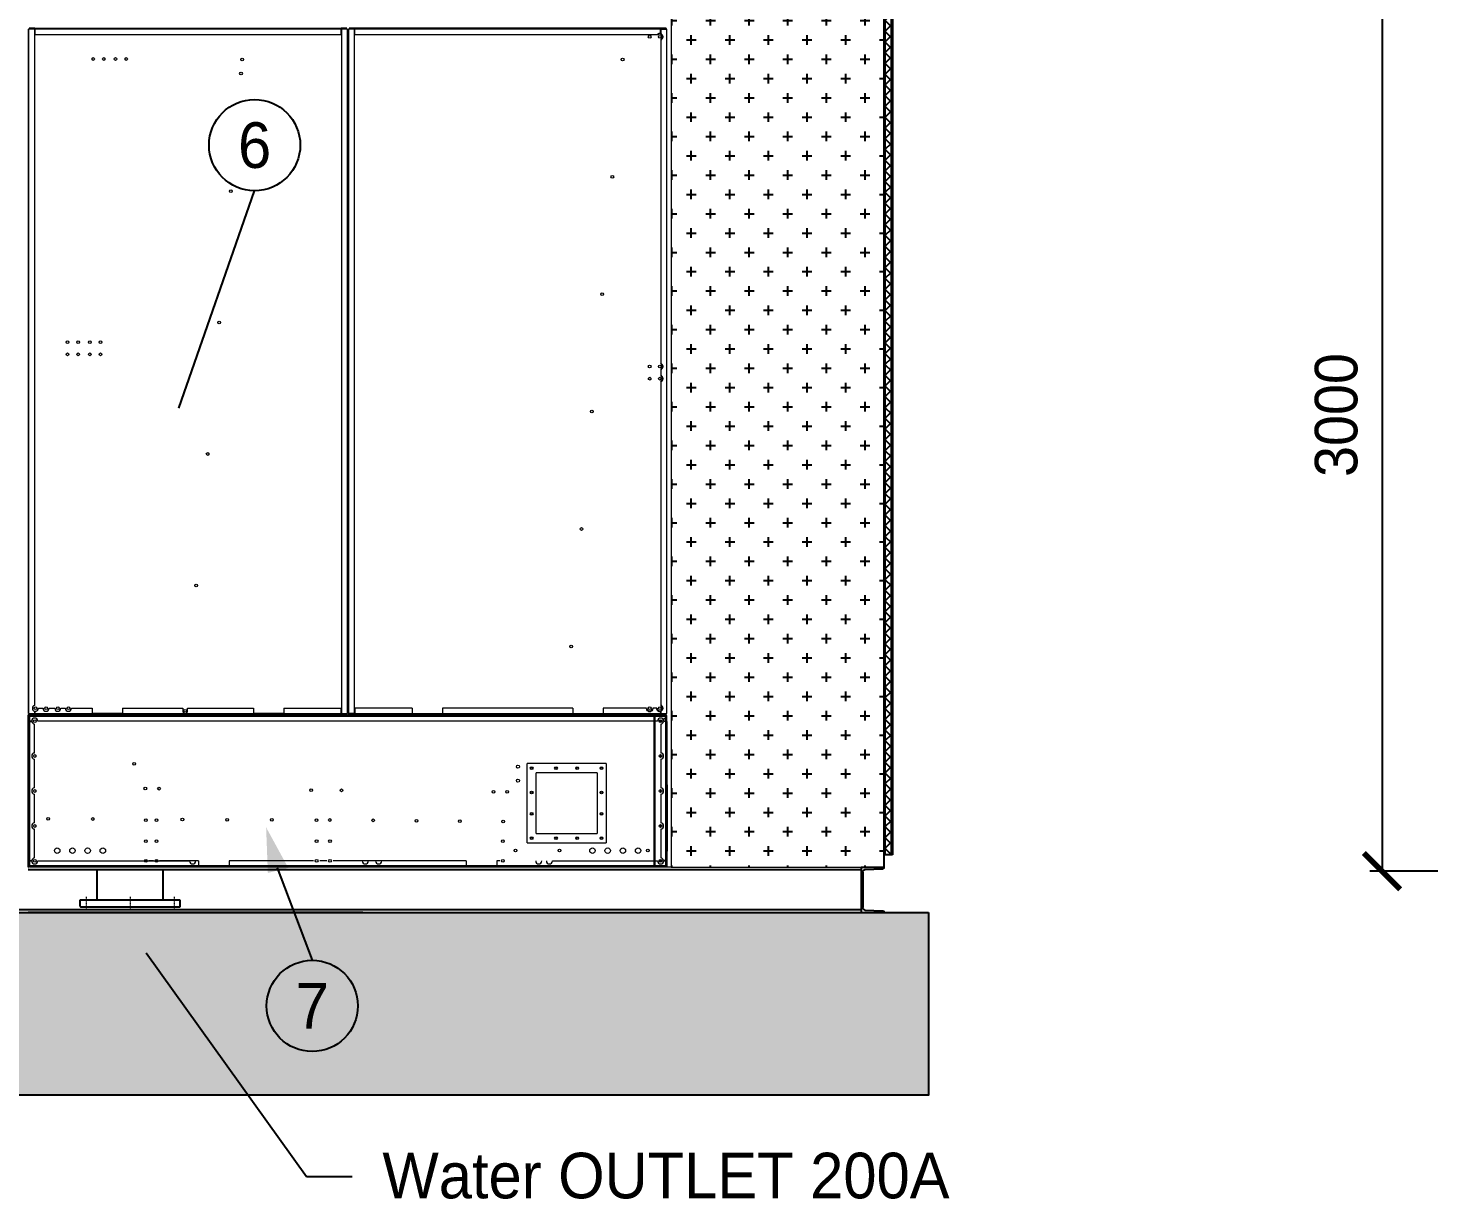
# Model space of a CAD drawing. Header units: millimetres. Extents: x 2773 to 32180, y 2797 to 23592.
# Drawn here: x 16472 to 21079, y 8445 to 12295 of the extents above; entities that cross this region are included whole.
import ezdxf
from ezdxf import colors
from ezdxf.entities.mleader import LeaderData, LeaderLine
from ezdxf.enums import TextEntityAlignment as Align
from ezdxf.math import Vec2, Vec3

# ---------------------------------------------------------------- set-up
doc = ezdxf.new("R2010")
doc.units = ezdxf.units.MM
doc.linetypes.add('DGN Style 4', pattern=[4.8, 2.4, -1.2, 0, -1.2])
doc.layers.add('L(c)', color=1, linetype='DGN Style 4', lineweight=5)
for name, color, linetype in [('SSL', 7, 'Continuous'), ('냉각탑_dim', 1, 'Continuous'), ('냉각탑_text', 3, 'Continuous'), ('냉각탑_찬넬방진', 1, 'Continuous')]:
    doc.layers.add(name, color=color, linetype=linetype)
doc.styles.add('HY울릉도L', font='')
doc.styles.get("Standard").update_dxf_attribs({"font": 'arial.ttf'})
doc.styles.add('돋움', font='Dotum.ttf')
doc.styles.get('HY울릉도L').set_extended_font_data('HY울릉도L')
doc.dimstyles.new('성지DIM', dxfattribs={"dimtxt": 3.5, "dimasz": 3, "dimexe": 1, "dimexo": 2.5, "dimgap": 2, "dimtad": 1, "dimdec": 0, "dimzin": 3, "dimdsep": 46, "dimtxsty": 'HY울릉도L', "dimblk": 'ARCHTICK', "dimcen": -2, "dimclrd": 256, "dimclre": 256, "dimclrt": 7, "dimadec": 0, "dimazin": 0, "dimtfac": 1, "dimtdec": 0, "dimtofl": 0, "dimtmove": 0, "dimatfit": 3, "dimfxl": 1, "dimtolj": 1, "dimtzin": 0, "dimlwe": -1, "dimarcsym": 0})

# ---------------------------------------------------------------- blocks, each defined once
blk = doc.blocks.new('_ArchTick')
at = {"color": 0, "linetype": 'ByBlock', "const_width": 0.15}
blk.add_lwpolyline([(-0.5, -0.5), (0.5, 0.5)], dxfattribs=at)
blk = doc.blocks.new('*D654')
at = {"layer": 'Defpoints', "color": 0, "transparency": 16777216}
for p in [(21671.6, 12522.9), (20924.1, 9522.9), (21671.6, 9522.9)]:
    blk.add_point(p, dxfattribs=at)
at = {"layer": '냉각탑_dim', "transparency": 16777216}
for p, q in [((21571.6, 12522.9), (20884.1, 12522.9)), ((21571.6, 9522.9), (20884.1, 9522.9))]:
    blk.add_line(p, q, dxfattribs=at)
at = {"layer": '냉각탑_dim', "lineweight": -2, "transparency": 16777216}
blk.add_line((20924.1, 12522.9), (20924.1, 9522.9), dxfattribs=at)
at = {"layer": '냉각탑_dim', "lineweight": -2, "transparency": 16777216, "xscale": 120, "yscale": 120, "zscale": 120}
for p, rotation in [((20924.1, 12522.9), 90), ((20924.1, 9522.9), 270)]:
    blk.add_blockref('_ArchTick', p, dxfattribs=dict(at, rotation=rotation))
at = {"layer": '냉각탑_dim', "color": 7, "transparency": 16777216, "insert": (20774.1, 11022.9), "char_height": 140, "attachment_point": 5, "rotation": 90, "style": 'HY울릉도L'}
blk.add_mtext('\\A1;3000', dxfattribs=at)
blk = doc.blocks.new('A$C3ed718e9')
for p, q in [((0, 150), (0, 148.4)), ((0, 150), (0, 148.4)), ((75, 150), (0, 150)), ((62.7, 141.4), (3.7, 144.4)), ((75, 150), (75, 0)), ((70, 133.4), (70, 16.6)), ((0, 1.6), (0, 0.3)), ((0, 0), (0, 1.6)), ((62.7, 8.6), (3.7, 5.6)), ((75, 0), (0, 0)), ((75, 0), (0, 0))]:
    blk.add_line(p, q)
for centre, radius, start, end in [((4, 148.4), 4, 180, 265), ((62, 133.4), 8, 0, 85), ((4, 1.6), 4, 95, 180), ((62, 16.6), 8, 275, 0)]:
    blk.add_arc(centre, radius, start, end)
blk = doc.blocks.new('*U62')
for p, q in [((-11, 165), (-11, -165)), ((9, 165), (-11, 165)), ((11, -163), (11, 163)), ((-11, -165), (9, -165))]:
    blk.add_line(p, q)
for centre, start, end in [((9, 163), 0, 90), ((9, -163), 270, 0)]:
    blk.add_arc(centre, 2, start, end)
blk = doc.blocks.new('A$C9ace8947')
at = {"layer": 'L(c)'}
for p, q in [((0, 310), (42, 310)), ((0, 165), (42, 165)), ((0, 20), (42, 20))]:
    blk.add_line(p, q, dxfattribs=at)
blk.add_blockref('*U62', (21, 165))
blk = doc.blocks.new('13')
at = {"layer": 'SSL'}
for p, q in [((1001214, 352092.9), (1001114, 352092.9)), ((1001214, 351874.9), (1001114, 351874.9))]:
    blk.add_line(p, q, dxfattribs=at)
blk.add_blockref('A$C9ace8947', (1001204, 351818.9), dxfattribs=at)
blk = doc.blocks.new('1')
h = blk.add_hatch()
h.set_pattern_fill('CROSS', color=5, scale=10)
h.set_pattern_definition([(0, (-664623.226, 23432.26), (63.5, 63.5), [31.75, -95.25]), (90, (-664607.35, 23416.383), (-63.5, 63.5), [31.75, -95.25])])
h.paths.add_polyline_path([(19286.5, 12494.5), (18588.1, 12494.5), (18588.1, 9536.5), (19286.5, 9536.5)])
at = {"ltscale": 500}
h = blk.add_hatch(dxfattribs=at)
h.set_pattern_fill('ANSI37', color=251, scale=200)
h.set_pattern_definition([(45, (-12087.64, -3571.89), (-17.67767, 17.67767), []), (135, (-12087.64, -3571.89), (-17.67767, -17.67767), [])])
h.paths.add_polyline_path([(19311.5, 11872), (19311.5, 12493.8), (19289.7, 12493.8), (19289.7, 9576.5), (19311.5, 9576.5), (19311.5, 9001)])
at = {"lineweight": 5}
for p, q in [((18586.5, 12536.5), (18586.5, 9536.5)), ((18586.5, 9536.5), (19286.5, 9536.5)), ((16471.9, 9386.5), (19211.5, 9386.5))]:
    blk.add_line(p, q, dxfattribs=at)
for p in [(19286.5, 12536.5), (19286.5, 12496.1)]:
    blk.add_line(p, (19286.5, 9536.5))
at = {"color": 251, "ltscale": 500}
for p, q in [((19286.5, 12533.5), (19286.5, 9536.5)), ((19289.7, 12533.5), (19289.7, 9576.5)), ((19311.5, 9576.5), (19311.5, 12472)), ((19314.7, 12472), (19314.7, 9576.5)), ((19314.7, 9576.5), (19286.5, 9576.5))]:
    blk.add_line(p, q, dxfattribs=at)
at = {"color": 7, "lineweight": 15}
for p, q in [((16472.9, 10041.6), (16472.9, 12291.4)), ((16476, 12291.4), (16472.9, 12291.4)), ((16472.9, 12271), (16474.5, 12271)), ((16472.9, 12262), (16474.5, 12262)), ((16474.5, 10041.6), (16474.5, 12291.4)), ((16494.5, 12294.5), (16476, 12294.5)), ((16476, 12294.5), (16476, 12292.9)), ((16476, 12292.9), (16494.5, 12292.9)), ((16476, 12291.4), (16476, 12292.9)), ((16492.9, 12291.4), (16476, 12291.4)), ((16492.9, 12291.4), (16492.9, 10067.8)), ((16493.4, 12294.5), (16493.4, 12292.9)), ((16494.5, 12291.4), (16494.5, 12294.5)), ((16494.5, 12294.5), (17501.3, 12294.5)), ((16494.5, 12292.9), (17501.3, 12292.9)), ((16494.5, 12291.4), (16494.5, 12274.5)), ((16494.5, 12274.5), (17501.3, 12274.5)), ((16502.4, 12294.5), (16502.4, 12292.9)), ((16693.4, 12294.5), (16693.4, 12292.9)), ((16702.4, 12294.5), (16702.4, 12292.9)), ((16893.4, 12294.5), (16893.4, 12292.9)), ((16902.4, 12294.5), (16902.4, 12292.9)), ((17093.4, 12294.5), (17093.4, 12292.9)), ((17102.4, 12294.5), (17102.4, 12292.9)), ((17293.4, 12294.5), (17293.4, 12292.9)), ((17302.4, 12294.5), (17302.4, 12292.9)), ((17493.4, 12294.5), (17493.4, 12292.9)), ((17501.3, 12291.4), (17501.3, 12294.5)), ((17519.8, 12294.5), (17501.3, 12294.5)), ((17501.3, 12292.9), (17519.8, 12292.9)), ((17501.3, 12274.5), (17501.3, 12291.4)), ((17502.4, 12294.5), (17502.4, 12292.9)), ((17519.8, 12291.4), (17502.9, 12291.4)), ((17502.9, 12291.4), (17502.9, 10041.6)), ((17519.8, 12292.9), (17519.8, 12294.5)), ((17519.8, 12291.4), (17519.8, 12292.9)), ((17519.8, 12291.4), (17522.9, 12291.4)), ((17521.3, 12291.4), (17521.3, 10041.6)), ((17522.9, 12269.5), (17521.3, 12269.5)), ((17522.9, 12263.5), (17521.3, 12263.5)), ((17522.9, 12291.4), (17522.9, 10041.6)), ((17524.9, 12291.4), (17524.9, 10041.6)), ((17524.9, 12291.4), (17528, 12291.4)), ((17524.9, 12271), (17526.5, 12271)), ((17524.9, 12262), (17526.5, 12262)), ((17526.5, 10041.6), (17526.5, 12291.4)), ((17528, 12294.5), (17528, 12292.9)), ((17546.5, 12294.5), (17528, 12294.5)), ((17528, 12291.4), (17528, 12292.9)), ((17528, 12292.9), (17546.5, 12292.9)), ((17544.9, 12291.4), (17528, 12291.4)), ((17544.4, 12294.5), (17544.4, 12292.9)), ((17544.9, 10041.6), (17544.9, 12291.4)), ((18551.3, 12294.5), (17546.5, 12294.5)), ((17546.5, 12294.5), (17546.5, 12291.4)), ((17546.5, 12292.9), (18551.3, 12292.9)), ((17546.5, 12274.5), (17546.5, 12291.4)), ((17546.5, 12274.5), (18543.1, 12274.5)), ((17553.4, 12294.5), (17553.4, 12292.9)), ((17744.4, 12294.5), (17744.4, 12292.9)), ((17753.4, 12294.5), (17753.4, 12292.9)), ((17944.4, 12294.5), (17944.4, 12292.9)), ((17953.4, 12294.5), (17953.4, 12292.9)), ((18144.4, 12294.5), (18144.4, 12292.9)), ((18153.4, 12294.5), (18153.4, 12292.9)), ((18344.4, 12294.5), (18344.4, 12292.9)), ((18353.4, 12294.5), (18353.4, 12292.9)), ((18544.4, 12294.5), (18544.4, 12292.9)), ((18569.8, 12294.5), (18551.3, 12294.5)), ((18551.3, 12294.5), (18551.3, 12291.4)), ((18551.3, 12292.9), (18569.8, 12292.9)), ((18551.3, 12276.2), (18551.3, 12291.4)), ((18552.9, 12291.4), (18569.8, 12291.4)), ((18552.9, 12291.4), (18552.9, 12275.7)), ((18552.9, 12257.2), (18552.9, 11191.7)), ((18553.4, 12294.5), (18553.4, 12292.9)), ((18569.8, 12292.9), (18569.8, 12294.5)), ((18569.8, 12291.4), (18569.8, 12292.9)), ((18572.9, 12291.4), (18569.8, 12291.4)), ((18571.3, 12291.4), (18571.3, 10041.6)), ((18571.3, 12271), (18572.9, 12271)), ((18571.3, 12262), (18572.9, 12262)), ((18572.9, 10041.6), (18572.9, 12291.4)), ((16472.9, 12051), (16474.5, 12051)), ((16472.9, 12042), (16474.5, 12042)), ((17522.9, 12049.5), (17521.3, 12049.5)), ((17522.9, 12043.5), (17521.3, 12043.5)), ((17524.9, 12051), (17526.5, 12051)), ((17524.9, 12042), (17526.5, 12042)), ((18571.3, 12051), (18572.9, 12051)), ((18571.3, 12042), (18572.9, 12042)), ((16472.9, 11831), (16474.5, 11831)), ((16472.9, 11822), (16474.5, 11822)), ((17522.9, 11829.5), (17521.3, 11829.5)), ((17522.9, 11823.5), (17521.3, 11823.5)), ((17524.9, 11831), (17526.5, 11831)), ((17524.9, 11822), (17526.5, 11822)), ((18571.3, 11831), (18572.9, 11831)), ((18571.3, 11822), (18572.9, 11822)), ((16472.9, 11611), (16474.5, 11611)), ((17522.9, 11609.5), (17521.3, 11609.5)), ((17524.9, 11611), (17526.5, 11611)), ((18571.3, 11611), (18572.9, 11611)), ((16472.9, 11602), (16474.5, 11602)), ((17522.9, 11603.5), (17521.3, 11603.5)), ((17524.9, 11602), (17526.5, 11602)), ((18571.3, 11602), (18572.9, 11602)), ((16472.9, 11391), (16474.5, 11391)), ((16472.9, 11382), (16474.5, 11382)), ((17522.9, 11389.5), (17521.3, 11389.5)), ((17522.9, 11383.5), (17521.3, 11383.5)), ((17524.9, 11391), (17526.5, 11391)), ((17524.9, 11382), (17526.5, 11382)), ((18571.3, 11391), (18572.9, 11391)), ((18571.3, 11382), (18572.9, 11382)), ((16472.9, 11171), (16474.5, 11171)), ((16472.9, 11162), (16474.5, 11162)), ((17522.9, 11169.5), (17521.3, 11169.5)), ((17522.9, 11163.5), (17521.3, 11163.5)), ((17524.9, 11171), (17526.5, 11171)), ((17524.9, 11162), (17526.5, 11162)), ((18552.9, 11173.2), (18552.9, 11151.7)), ((18571.3, 11171), (18572.9, 11171)), ((18571.3, 11162), (18572.9, 11162)), ((18552.9, 11133.2), (18552.9, 10067.7)), ((16472.9, 10951), (16474.5, 10951)), ((16472.9, 10942), (16474.5, 10942)), ((17522.9, 10949.5), (17521.3, 10949.5)), ((17522.9, 10943.5), (17521.3, 10943.5)), ((17524.9, 10951), (17526.5, 10951)), ((17524.9, 10942), (17526.5, 10942)), ((18571.3, 10951), (18572.9, 10951)), ((18571.3, 10942), (18572.9, 10942)), ((16472.9, 10731), (16474.5, 10731)), ((16472.9, 10722), (16474.5, 10722)), ((17522.9, 10729.5), (17521.3, 10729.5)), ((17522.9, 10723.5), (17521.3, 10723.5)), ((17524.9, 10731), (17526.5, 10731)), ((17524.9, 10722), (17526.5, 10722)), ((18571.3, 10731), (18572.9, 10731)), ((18571.3, 10722), (18572.9, 10722)), ((16472.9, 10511), (16474.5, 10511)), ((17522.9, 10509.5), (17521.3, 10509.5)), ((17522.9, 10503.5), (17521.3, 10503.5)), ((17524.9, 10511), (17526.5, 10511)), ((18571.3, 10511), (18572.9, 10511)), ((16472.9, 10502), (16474.5, 10502)), ((17524.9, 10502), (17526.5, 10502)), ((18571.3, 10502), (18572.9, 10502)), ((16472.9, 10291), (16474.5, 10291)), ((16472.9, 10282), (16474.5, 10282)), ((17522.9, 10289.5), (17521.3, 10289.5)), ((17522.9, 10283.5), (17521.3, 10283.5)), ((17524.9, 10291), (17526.5, 10291)), ((17524.9, 10282), (17526.5, 10282)), ((18571.3, 10291), (18572.9, 10291)), ((18571.3, 10282), (18572.9, 10282)), ((16472.9, 10071), (16474.5, 10071)), ((16472.9, 10062), (16474.5, 10062)), ((16492.9, 10049.1), (16492.9, 10041.6)), ((16494.5, 10048.6), (16494.5, 10041.6)), ((16506.4, 10058.5), (16521.4, 10058.5)), ((16541.4, 10058.5), (16559.8, 10058.5)), ((16579.8, 10058.5), (16594.8, 10058.5)), ((16614.8, 10058.5), (16682.9, 10058.5)), ((16682.9, 10058.5), (16682.9, 10041.6)), ((16782.9, 10058.5), (16782.9, 10041.6)), ((16782.9, 10058.5), (16980.8, 10058.5)), ((16980.8, 10058.5), (16980.8, 10049.8)), ((16996.8, 10049.8), (16996.8, 10058.5)), ((16996.8, 10058.5), (17212.9, 10058.5)), ((17212.9, 10058.5), (17212.9, 10041.6)), ((17312.9, 10058.5), (17312.9, 10041.6)), ((17312.9, 10058.5), (17501.3, 10058.5)), ((17501.3, 10041.6), (17501.3, 10058.5)), ((17522.9, 10069.5), (17521.3, 10069.5)), ((17522.9, 10063.5), (17521.3, 10063.5)), ((17524.9, 10071), (17526.5, 10071)), ((17524.9, 10062), (17526.5, 10062)), ((17734.9, 10058.5), (17546.5, 10058.5)), ((17546.5, 10058.5), (17546.5, 10041.6)), ((17734.9, 10058.5), (17734.9, 10041.6)), ((17834.9, 10058.5), (17834.9, 10041.6)), ((18262.9, 10058.5), (17834.9, 10058.5)), ((18262.9, 10058.5), (18262.9, 10041.6)), ((18362.9, 10058.5), (18362.9, 10041.6)), ((18505.9, 10058.5), (18362.9, 10058.5)), ((18539.1, 10058.5), (18525.9, 10058.5)), ((18551.3, 10048.7), (18551.3, 10041.6)), ((18552.9, 10049.2), (18552.9, 10041.6)), ((18571.3, 10071), (18572.9, 10071)), ((18571.3, 10062), (18572.9, 10062)), ((16476, 10041.6), (16472.9, 10041.6)), ((16476, 10041.6), (16492.9, 10041.6)), ((16476, 10041.6), (16476, 10040.1)), ((16476, 10040.1), (16476, 10038.5)), ((16494.5, 10040.1), (16476, 10040.1)), ((16476, 10038.5), (16494.5, 10038.5)), ((16493.4, 10040.1), (16493.4, 10038.5)), ((16494.5, 10041.6), (16494.5, 10038.5)), ((17501.3, 10040.1), (16494.5, 10040.1)), ((17501.3, 10038.5), (16494.5, 10038.5)), ((16502.4, 10040.1), (16502.4, 10038.5)), ((16782.9, 10041.6), (16682.9, 10041.6)), ((16693.4, 10040.1), (16693.4, 10038.5)), ((16702.4, 10040.1), (16702.4, 10038.5)), ((16893.4, 10040.1), (16893.4, 10038.5)), ((16902.4, 10040.1), (16902.4, 10038.5)), ((17093.4, 10040.1), (17093.4, 10038.5)), ((17102.4, 10040.1), (17102.4, 10038.5)), ((17312.9, 10041.6), (17212.9, 10041.6)), ((17293.4, 10040.1), (17293.4, 10038.5)), ((17302.4, 10040.1), (17302.4, 10038.5)), ((17493.4, 10040.1), (17493.4, 10038.5)), ((17501.3, 10041.6), (17501.3, 10038.5)), ((17519.8, 10040.1), (17501.3, 10040.1)), ((17501.3, 10038.5), (17519.8, 10038.5)), ((17502.4, 10040.1), (17502.4, 10038.5)), ((17502.9, 10041.6), (17519.8, 10041.6)), ((17519.8, 10041.6), (17519.8, 10040.1)), ((17519.8, 10041.6), (17522.9, 10041.6)), ((17519.8, 10038.5), (17519.8, 10040.1)), ((17524.9, 10041.6), (17528, 10041.6)), ((17544.9, 10041.6), (17528, 10041.6)), ((17528, 10041.6), (17528, 10040.1)), ((17528, 10040.1), (17528, 10038.5)), ((17546.5, 10040.1), (17528, 10040.1)), ((17528, 10038.5), (17546.5, 10038.5)), ((17544.4, 10040.1), (17544.4, 10038.5)), ((17546.5, 10038.5), (17546.5, 10041.6)), ((18551.3, 10040.1), (17546.5, 10040.1)), ((17546.5, 10038.5), (18551.3, 10038.5)), ((17553.4, 10040.1), (17553.4, 10038.5)), ((17734.9, 10041.6), (17834.9, 10041.6)), ((17744.4, 10040.1), (17744.4, 10038.5)), ((17753.4, 10040.1), (17753.4, 10038.5)), ((17944.4, 10040.1), (17944.4, 10038.5)), ((17953.4, 10040.1), (17953.4, 10038.5)), ((18144.4, 10040.1), (18144.4, 10038.5)), ((18153.4, 10040.1), (18153.4, 10038.5)), ((18262.9, 10041.6), (18362.9, 10041.6)), ((18344.4, 10040.1), (18344.4, 10038.5)), ((18353.4, 10040.1), (18353.4, 10038.5)), ((18530.9, 10033), (18532.9, 10033)), ((18534.4, 10033), (18530.9, 10033)), ((18530.9, 9536.5), (18530.9, 10033)), ((18532.9, 10033), (18534.4, 10033)), ((18532.9, 10033), (18532.9, 9536.5)), ((18569.4, 10036.5), (18534.4, 10036.5)), ((18569.4, 10034.5), (18534.4, 10034.5)), ((18569.4, 10033), (18534.4, 10033)), ((18534.4, 10033), (18569.4, 10033)), ((18544.4, 10040.1), (18544.4, 10038.5)), ((18551.3, 10038.5), (18551.3, 10041.6)), ((18569.8, 10040.1), (18551.3, 10040.1)), ((18551.3, 10038.5), (18569.8, 10038.5)), ((18552.9, 10041.6), (18569.8, 10041.6)), ((18553.4, 10040.1), (18553.4, 10038.5)), ((18569.4, 10033), (18569.4, 10014.5)), ((18569.4, 10033), (18569.4, 10014.5)), ((18569.4, 10014.5), (18572.9, 10014.5)), ((18569.4, 10014.5), (18570.9, 10014.5)), ((18572.9, 10041.6), (18569.8, 10041.6)), ((18569.8, 10041.6), (18569.8, 10040.1)), ((18569.8, 10038.5), (18569.8, 10040.1)), ((18570.9, 10016.5), (18570.9, 10033)), ((18572.9, 10026.5), (18570.9, 10026.5)), ((18572.9, 10026.5), (18570.9, 10026.5)), ((18572.9, 10026.5), (18570.9, 10026.5)), ((18572.9, 10026.5), (18570.9, 10026.5)), ((18572.9, 10026.5), (18570.9, 10026.5)), ((18572.9, 10026.5), (18570.9, 10026.5)), ((18572.9, 10026.5), (18570.9, 10026.5)), ((18572.9, 10026.5), (18570.9, 10026.5)), ((18572.9, 10026.5), (18570.9, 10026.5)), ((18572.9, 10020.5), (18570.9, 10020.5)), ((18572.9, 10020.5), (18570.9, 10020.5)), ((18572.9, 10020.5), (18570.9, 10020.5)), ((18572.9, 10020.5), (18570.9, 10020.5)), ((18572.9, 10020.5), (18570.9, 10020.5)), ((18572.9, 10020.5), (18570.9, 10020.5)), ((18572.9, 10020.5), (18570.9, 10020.5)), ((18572.9, 10020.5), (18570.9, 10020.5)), ((18572.9, 10020.5), (18570.9, 10020.5)), ((18570.9, 10016.5), (18572.9, 10016.5)), ((18570.9, 10014.5), (18572.9, 10014.5)), ((18570.9, 10014.5), (18570.9, 9705.5)), ((18570.9, 10014.5), (18570.9, 9558.5)), ((18572.9, 10016.5), (18572.9, 10033)), ((18572.9, 9705.5), (18572.9, 10014.5)), ((18572.9, 10014.5), (18572.9, 9558.5)), ((18372.9, 9876.5), (18112.9, 9876.5)), ((18112.9, 9616.5), (18112.9, 9876.5)), ((18372.9, 9876.5), (18372.9, 9616.5)), ((18532.9, 9700), (18530.9, 9700)), ((18532.9, 9700), (18530.9, 9700)), ((18532.9, 9700), (18530.9, 9700)), ((18532.9, 9700), (18530.9, 9700)), ((18532.9, 9700), (18530.9, 9700)), ((18532.9, 9700), (18530.9, 9700)), ((18532.9, 9700), (18530.9, 9700)), ((18532.9, 9700), (18530.9, 9700)), ((18532.9, 9700), (18530.9, 9700)), ((18532.9, 9700), (18530.9, 9700)), ((18532.9, 9700), (18530.9, 9700)), ((18532.9, 9700), (18530.9, 9700)), ((18532.9, 9700), (18530.9, 9700)), ((18532.9, 9700), (18530.9, 9700)), ((18532.9, 9700), (18530.9, 9700)), ((18532.9, 9700), (18530.9, 9700)), ((18532.9, 9700), (18530.9, 9700)), ((18532.9, 9700), (18530.9, 9700)), ((18532.9, 9691), (18530.9, 9691)), ((18532.9, 9691), (18530.9, 9691)), ((18532.9, 9691), (18530.9, 9691)), ((18532.9, 9691), (18530.9, 9691)), ((18532.9, 9691), (18530.9, 9691)), ((18532.9, 9691), (18530.9, 9691)), ((18532.9, 9691), (18530.9, 9691)), ((18532.9, 9691), (18530.9, 9691)), ((18532.9, 9691), (18530.9, 9691)), ((18532.9, 9691), (18530.9, 9691)), ((18532.9, 9691), (18530.9, 9691)), ((18532.9, 9691), (18530.9, 9691)), ((18532.9, 9691), (18530.9, 9691)), ((18532.9, 9691), (18530.9, 9691)), ((18532.9, 9691), (18530.9, 9691)), ((18532.9, 9691), (18530.9, 9691)), ((18532.9, 9691), (18530.9, 9691)), ((18532.9, 9691), (18530.9, 9691)), ((18572.9, 9705.5), (18570.9, 9705.5)), ((18572.9, 9705.5), (18570.9, 9705.5)), ((18572.9, 9705.5), (18570.9, 9705.5)), ((18572.9, 9705.5), (18570.9, 9705.5)), ((18570.9, 9695.5), (18570.9, 9705.5)), ((18570.9, 9685.5), (18570.9, 9695.5)), ((18572.9, 9685.5), (18570.9, 9685.5)), ((18572.9, 9685.5), (18570.9, 9685.5)), ((18570.9, 9685.5), (18570.9, 9558.5)), ((18572.9, 9685.5), (18570.9, 9685.5)), ((18572.9, 9685.5), (18570.9, 9685.5)), ((18572.9, 9695.5), (18572.9, 9705.5)), ((18572.9, 9685.5), (18572.9, 9695.5)), ((18572.9, 9558.5), (18572.9, 9685.5)), ((18112.9, 9616.5), (18372.9, 9616.5)), ((18569.4, 9558.5), (18572.9, 9558.5)), ((18569.4, 9558.5), (18570.9, 9558.5)), ((18569.4, 9558.5), (18569.4, 9536.5)), ((18569.4, 9558.5), (18569.4, 9536.5)), ((18570.9, 9558.5), (18572.9, 9558.5)), ((18570.9, 9556.5), (18572.9, 9556.5)), ((18570.9, 9556.5), (18570.9, 9536.5)), ((18572.9, 9556.5), (18572.9, 9536.5))]:
    blk.add_line(p, q, dxfattribs=at)
at = {"color": 7}
for p, q in [((16471.9, 10036.5), (16472.9, 10036.5)), ((16472.9, 9536.5), (16472.9, 10036.5)), ((16472.9, 9636.5), (16472.9, 9730.9)), ((16471.9, 9536.5), (16472.9, 9536.5))]:
    blk.add_line(p, q, dxfattribs=at)
at = {"color": 7, "lineweight": 35}
blk.add_line((16472.9, 10036.5), (16472.9, 9536.5), dxfattribs=at)
blk.add_line((16472.9, 10036.5), (16472.9, 9536.5), dxfattribs=at)
blk.add_line((16472.9, 10036.5), (16472.9, 9536.5), dxfattribs=at)
blk.add_line((16472.9, 10036.5), (16472.9, 9536.5), dxfattribs=at)
at = {"color": 7, "lineweight": 13, "ltscale": 0.038542}
for p, q in [((16472.9, 10033), (16472.9, 10014.5)), ((16474.9, 10014.5), (16474.9, 10033)), ((18569.4, 10014.5), (18569.4, 10033)), ((18570.9, 10033), (18570.9, 10014.5)), ((18572.9, 10014.5), (18572.9, 10033)), ((16472.9, 9558.5), (16472.9, 9540)), ((16474.9, 9540), (16474.9, 9558.5)), ((18569.4, 9536.5), (18569.4, 9558.5)), ((18570.9, 9558.5), (18570.9, 9536.5)), ((18572.9, 9536.5), (18572.9, 9558.5))]:
    blk.add_line(p, q, dxfattribs=at)
at = {"color": 7, "lineweight": 13, "ltscale": 0.004167}
for p, q in [((16474.9, 10033), (16472.9, 10033)), ((16476.4, 10016.5), (16476.4, 10014.5)), ((18572.9, 10033), (18570.9, 10033)), ((16472.9, 9540), (16474.9, 9540)), ((16476.4, 9558.5), (16476.4, 9556.5))]:
    blk.add_line(p, q, dxfattribs=at)
at = {"color": 7, "lineweight": 13}
for p, q in [((16472.9, 10014.5), (16472.9, 9558.5)), ((16476.4, 10036.5), (18569.4, 10036.5)), ((16476.4, 10033), (18569.4, 10033)), ((16476.4, 10014.5), (16476.4, 9558.5)), ((18541.9, 10016.5), (16503.9, 10016.5)), ((18569.4, 9558.5), (18569.4, 10014.5)), ((18572.9, 9558.5), (18572.9, 10014.5)), ((17032.9, 9540), (16476.4, 9540)), ((18586.5, 9536.5), (16476.4, 9536.5)), ((16503.9, 9556.5), (17002.9, 9556.5)), ((17410.9, 9556.5), (17132.9, 9556.5)), ((17912.9, 9540), (17132.9, 9540)), ((17912.9, 9556.5), (17474.9, 9556.5)), ((18569.4, 9540), (18012.9, 9540)), ((18196.4, 9556.5), (18541.9, 9556.5))]:
    blk.add_line(p, q, dxfattribs=at)
at = {"color": 7, "lineweight": 13, "ltscale": 0.007292}
for p, q in [((16472.9, 10014.5), (16476.4, 10014.5)), ((16476.4, 10033), (16476.4, 10036.5)), ((18569.4, 10033), (18569.4, 10036.5)), ((18572.9, 10014.5), (18569.4, 10014.5)), ((16472.9, 9558.5), (16476.4, 9558.5)), ((16476.4, 9540), (16476.4, 9536.5)), ((18572.9, 9558.5), (18569.4, 9558.5))]:
    blk.add_line(p, q, dxfattribs=at)
at = {"color": 7, "lineweight": 13, "ltscale": 0.003125}
for p, q in [((16476.4, 10033), (16474.9, 10033)), ((18569.4, 10033), (18570.9, 10033)), ((16476.4, 9540), (16474.9, 9540))]:
    blk.add_line(p, q, dxfattribs=at)
at = {"color": 7, "lineweight": 13, "ltscale": 0.034375}
for p, q in [((16476.4, 10033), (16476.4, 10016.5)), ((18569.4, 10016.5), (18569.4, 10033)), ((16476.4, 9556.5), (16476.4, 9540)), ((17032.9, 9556.5), (17032.9, 9540)), ((17132.9, 9556.5), (17132.9, 9540)), ((17912.9, 9556.5), (17912.9, 9540)), ((18012.9, 9556.5), (18012.9, 9540)), ((18569.4, 9536.5), (18569.4, 9556.5))]:
    blk.add_line(p, q, dxfattribs=at)
at = {"color": 7, "lineweight": 13, "ltscale": 0.015625}
for p, q in [((16483.9, 10016.5), (16476.4, 10016.5)), ((18569.4, 10016.5), (18561.9, 10016.5)), ((16476.4, 9556.5), (16483.9, 9556.5)), ((18561.9, 9556.5), (18569.4, 9556.5))]:
    blk.add_line(p, q, dxfattribs=at)
at = {"color": 7, "lineweight": 13, "ltscale": 0.016046}
for p, q in [((16476.4, 10014.5), (16484.1, 10014.5)), ((18569.4, 10014.5), (18561.7, 10014.5)), ((16476.4, 9558.5), (16484.1, 9558.5)), ((18569.4, 9558.5), (18561.7, 9558.5))]:
    blk.add_line(p, q, dxfattribs=at)
at = {"color": 7, "lineweight": 13, "ltscale": 0.198126}
for p, q in [((16492.9, 9911.4), (16492.9, 10006.5)), ((18552.9, 10006.5), (18552.9, 9911.4)), ((16492.9, 9796.4), (16492.9, 9891.5)), ((18552.9, 9891.5), (18552.9, 9796.4)), ((16492.9, 9681.4), (16492.9, 9776.5)), ((18552.9, 9776.5), (18552.9, 9681.4)), ((16492.9, 9566.4), (16492.9, 9661.5)), ((18552.9, 9661.5), (18552.9, 9566.4))]:
    blk.add_line(p, q, dxfattribs=at)
at = {"color": 7, "lineweight": 13, "ltscale": 0.13159}
blk.add_line((18501, 10038.5), (18564.1, 10038.5), dxfattribs=at)
at = {"color": 6}
blk.add_line((18572.9, 10023.5), (18562.7, 10023.5), dxfattribs=at)
at = {"color": 7, "lineweight": 13, "ltscale": 0.416667}
for p, q in [((18142.9, 9646.5), (18142.9, 9846.5)), ((18342.9, 9846.5), (18142.9, 9846.5)), ((18342.9, 9846.5), (18342.9, 9646.5)), ((18142.9, 9646.5), (18342.9, 9646.5))]:
    blk.add_line(p, q, dxfattribs=at)
at = {"color": 7, "lineweight": 13, "ltscale": 0.03125}
blk.add_line((16884.4, 9556.5), (16869.4, 9556.5), dxfattribs=at)
at = {"color": 7, "lineweight": 13, "ltscale": 0.267708}
blk.add_line((17032.9, 9556.5), (16904.4, 9556.5), dxfattribs=at)
at = {"color": 7, "lineweight": 13, "ltscale": 0.208333}
for p, q in [((17132.9, 9540), (17032.9, 9540)), ((17132.9, 9540), (17032.9, 9540)), ((18012.9, 9540), (17912.9, 9540)), ((18012.9, 9540), (17912.9, 9540))]:
    blk.add_line(p, q, dxfattribs=at)
at = {"color": 7, "lineweight": 13, "ltscale": 0.05}
blk.add_line((17454.9, 9556.5), (17430.9, 9556.5), dxfattribs=at)
at = {"color": 7, "lineweight": 13, "ltscale": 0.020833}
blk.add_line((18022.9, 9556.5), (18012.9, 9556.5), dxfattribs=at)
at = {"color": 7, "lineweight": 13}
for centre, radius in [((18516.1, 12266.5), 4.5), ((18549.1, 12266.5), 4.5), ((18515.9, 11182.5), 4.5), ((18549.1, 11182.5), 4.5), ((18516.1, 11142.5), 4.5), ((18549.1, 11142.5), 4.5), ((18515.9, 10058.5), 4.5), ((18549.1, 10058.5), 4.5), ((16493.9, 10016.5), 4.5), ((18551.9, 10016.5), 4.5), ((16493.9, 9901.5), 4.5), ((18551.9, 9901.5), 4.5), ((16821.3, 9876), 4.5), ((18082.9, 9866.5), 5), ((18127.9, 9861.5), 3), ((18207.9, 9861.5), 3), ((18277.9, 9861.5), 3), ((18357.9, 9861.5), 3), ((18082.9, 9820.5), 5), ((16493.9, 9786.5), 4.5), ((16857.6, 9794.5), 4.5), ((16902.6, 9794.1), 4.5), ((17402.5, 9789.5), 4.5), ((17502.5, 9788.6), 4.5), ((18002.5, 9783.9), 4.5), ((18047.5, 9783.5), 4.5), ((18127.9, 9781.5), 3), ((18357.9, 9781.5), 3), ((18551.9, 9786.5), 4.5), ((16493.9, 9671.5), 4.5), ((16538.4, 9695.3), 4.5), ((16685.4, 9694.5), 4.5), ((16859.4, 9691), 4.5), ((16894.4, 9691), 4.5), ((16979.4, 9692.9), 4.5), ((17126.4, 9692.1), 4.5), ((17273.4, 9691.3), 4.5), ((17420.4, 9690.5), 4.5), ((17463.9, 9691.2), 4.5), ((17606.4, 9690), 4.5), ((17748.9, 9688.8), 4.5), ((17891.4, 9687.7), 4.5), ((18033.9, 9686), 4.5), ((18127.9, 9711.5), 3), ((18357.9, 9711.5), 3), ((18551.9, 9671.5), 4.5), ((18127.9, 9631.5), 3), ((18207.9, 9631.5), 3), ((18277.9, 9631.5), 3), ((18357.9, 9631.5), 3), ((16567.9, 9590.5), 9), ((16617.9, 9590.5), 9), ((16667.9, 9590.5), 9), ((16717.9, 9590.5), 9), ((16859.4, 9621.5), 4.5), ((16894.4, 9621.5), 4.5), ((17420.9, 9621.5), 4.5), ((17464.9, 9621.5), 4.5), ((18032.9, 9621.5), 4.5), ((18074.9, 9590.5), 4.5), ((18219.9, 9590.5), 4.5), ((18327.9, 9590.5), 9), ((18377.9, 9590.5), 9), ((18427.9, 9590.5), 9), ((18477.9, 9590.5), 9), ((18509.9, 9590.5), 4.5), ((16493.9, 9556.5), 4.5), ((16859.4, 9556.5), 4.5), ((16894.4, 9556.5), 4.5), ((17420.9, 9556.5), 4.5), ((17464.9, 9556.5), 4.5), ((18032.9, 9556.5), 4.5), ((18551.9, 9556.5), 4.5)]:
    blk.add_circle(centre, radius, dxfattribs=at)
at = {"color": 7, "lineweight": 15}
for centre, radius in [((16686.3, 12193.5), 4.5), ((16721.3, 12193.5), 4.5), ((16759.7, 12193.5), 4.5), ((16794.7, 12193.5), 4.5), ((17176.2, 12191.6), 4.5), ((18427.1, 12192.2), 4.5), ((17172.2, 12145.8), 4.5), ((18393.3, 11806.1), 4.5), ((17138.4, 11759.3), 4.5), ((18359.6, 11420.1), 4.5), ((17100.5, 11326.9), 4.5), ((16601.7, 11262.5), 4.5), ((16636.7, 11262.5), 4.5), ((16675.1, 11262.5), 4.5), ((16710.1, 11262.5), 4.5), ((16601.4, 11222.5), 4.5), ((16636.4, 11222.5), 4.5), ((16674.8, 11222.5), 4.5), ((16709.8, 11222.5), 4.5), ((18325.8, 11034.1), 4.5), ((17062.7, 10894.6), 4.5), ((18292, 10648.1), 4.5), ((17024.9, 10462.2), 4.5), ((18258.3, 10262), 4.5), ((16496.4, 10058.5), 4.5), ((16531.4, 10058.5), 4.5), ((16569.8, 10058.5), 4.5), ((16604.8, 10058.5), 4.5), ((16988.8, 10049.8), 4.5), ((18551.9, 10016.5), 3), ((18551.9, 9901.5), 3), ((18127.9, 9861.5), 4.5), ((18207.9, 9861.5), 4.5), ((18277.9, 9861.5), 4.5), ((18357.9, 9861.5), 4.5), ((18127.9, 9781.5), 4.5), ((18357.9, 9781.5), 4.5), ((18551.9, 9786.5), 3), ((18127.9, 9711.5), 4.5), ((18357.9, 9711.5), 4.5), ((18551.9, 9671.5), 3), ((18127.9, 9631.5), 4.5), ((18207.9, 9631.5), 4.5), ((18277.9, 9631.5), 4.5), ((18357.9, 9631.5), 4.5), ((18551.9, 9556.5), 3)]:
    blk.add_circle(centre, radius, dxfattribs=at)
at = {"color": 7}
for centre, start, end in [((18549.1, 12266.5), 77.6353, 126.8703), ((18549.1, 12266.5), 291.9707, 68.0293), ((18549.1, 11182.5), 291.9707, 68.0293), ((18549.1, 11142.5), 291.9707, 68.0293), ((18515.9, 10058.5), 180, 0), ((18549.1, 10058.5), 180, 282.3647), ((18549.1, 10058.5), 291.9707, 68.0293)]:
    blk.add_arc(centre, 10, start, end, dxfattribs=at)
at = {"color": 7, "lineweight": 15}
for centre, radius, start, end in [((16496.4, 10058.5), 10, 110.4057, 249.5943), ((16496.4, 10058.5), 10, 259.1251, 0), ((16531.4, 10058.5), 10, 180, 0), ((16569.8, 10058.5), 10, 180, 0), ((16604.8, 10058.5), 10, 180, 0), ((16988.8, 10049.8), 8, 180, 0), ((18534.4, 10033), 3.5, 90, 180), ((18534.4, 10033), 1.5, 90, 180), ((18569.4, 10033), 3.5, 0, 90), ((18569.4, 10033), 1.5, 0, 90)]:
    blk.add_arc(centre, radius, start, end, dxfattribs=at)
at = {"color": 7, "lineweight": 13}
for centre, start, end in [((16493.9, 10016.5), 0, 180), ((16493.9, 10016.5), 191.537, 264.2608), ((18551.9, 10016.5), 0, 180), ((18551.9, 10016.5), 275.7392, 348.463), ((16493.9, 9901.5), 95.7392, 264.2608), ((18551.9, 9901.5), 275.7392, 84.2608), ((16493.9, 9786.5), 95.7392, 264.2608), ((18551.9, 9786.5), 275.7392, 84.2608), ((16493.9, 9671.5), 95.7392, 264.2608), ((18551.9, 9671.5), 275.7392, 84.2608), ((16493.9, 9556.5), 180, 0), ((16493.9, 9556.5), 95.7392, 168.463), ((17012.9, 9556.5), 180, 0), ((17580.9, 9556.5), 180, 0), ((17624.9, 9556.5), 180, 0), ((18151.4, 9556.5), 180, 0), ((18186.4, 9556.5), 180, 0), ((18551.9, 9556.5), 180, 0), ((18551.9, 9556.5), 11.537, 84.2608)]:
    blk.add_arc(centre, 10, start, end, dxfattribs=at)
at = {"layer": 'SSL'}
blk.add_line((18572.9, 9806.5), (18572.9, 9588.5), dxfattribs=at)
at = {"layer": '냉각탑_dim', "linetype": 'ByBlock', "lineweight": -2}
blk.add_lwpolyline([(16967.9, 11045.3), (17217, 11760.4)], dxfattribs=at)
at = {"layer": '냉각탑_dim', "linetype": 'ByBlock', "lineweight": -2, "elevation": 0}
blk.add_lwpolyline([(17291.4, 9533.9), (17406.5, 9229.8)], dxfattribs=at)
at = {"layer": '냉각탑_dim', "linetype": 'ByBlock', "lineweight": -2}
blk.add_circle((17217, 11910.4), 150, dxfattribs=at)
at = {"layer": '냉각탑_dim'}
blk.add_solid([(17327.7, 9533.5), (17254.8, 9666.9), (17260.5, 9517)], dxfattribs=at)
at = {"layer": '냉각탑_찬넬방진', "ltscale": 30}
for p, q in [((16471.9, 9528.1), (17494.4, 9528.1)), ((17494.4, 9528.1), (19211.5, 9528.1)), ((16471.9, 9395.7), (12061.5, 9395.7)), ((19211.5, 9395.7), (16471.9, 9395.7)), ((17572.9, 9386.5), (16471.9, 9386.5))]:
    blk.add_line(p, q, dxfattribs=at)
at = {"lineweight": 5, "rotation": 270}
blk.add_blockref('13', (-335176.2, 1010642), dxfattribs=at)
at = {"layer": 'SSL', "xscale": -1}
blk.add_blockref('A$C3ed718e9', (19286.5, 9386.5), dxfattribs=at)
at = {"layer": '냉각탑_text', "style": '돋움'}
blk.add_text('6', height=150, dxfattribs=at).set_placement((17217, 11910.4), align=Align.MIDDLE_CENTER)

msp = doc.modelspace()

# ---------------------------------------------------------------- hatches: boundary and pattern name
h = msp.add_hatch()
h.set_pattern_fill('AR-CONC', color=4, angle=-90)
h.set_pattern_definition([(320, (-190147.03, 344166.45), (-15.939086, -182.18467), [19.05, -209.55]), (265, (-190147.03, 344166.45), (191.056845, 35.24342), [15.24, -167.64058]), (10.451445, (-190148.36, 344151.27), (175.11775, -146.94125), [16.19001, -178.090245]), (316.1842, (-190096.23, 344166.45), (-42.04233, -271.07904), [28.575, -314.325]), (6.63556, (-190099.74, 344143.86), (247.42612, -237.40413), [24.28502, -267.1356]), (261.18415, (-190096.23, 344166.45), (247.42612, -237.40413), [22.85997, -251.45973]), (291, (-190108.93, 344141.05), (-102.2652, -151.61439), [19.05, -209.55]), (236, (-190108.93, 344141.05), (184.18797, -61.80203), [15.24, -167.64]), (341.451445, (-190117.46, 344128.42), (81.92277, -213.41642), [16.19001, -178.08994]), (307.5, (-190147.034, 344166.455), (84.555039, -3.088603), [0, -165.608, 0, -170.18, 0, -168.275]), (277.5, (-190147.03, 344166.455), (100.180575, -66.819663), [0, -97.028, 0, -161.798, 0, -64.135]), (237.5, (-190147.034, 344223.1), (-5.728744, -135.590595), [0, -63.5, 0, -198.12, 0, -262.89]), (227.5, (-190147.03, 344248.5), (25.42649, -148.12918), [0, -82.55, 0, -131.572, 0, -186.69])])
h.paths.add_polyline_path([(11836.5, 9386.6), (11836.5, 8786.6), (19432.5, 8786.4), (19432.5, 9386.4)])

# ---------------------------------------------------------------- linework, layer by layer
at = {"ltscale": 500, "elevation": 0}
msp.add_lwpolyline([(19432.5, 9386.5), (19432.5, 8786.5), (11836.5, 8786.5), (11836.5, 9386.5)], close=True, dxfattribs=at)
at = {"layer": '냉각탑_dim', "linetype": 'ByBlock', "lineweight": -2}
msp.add_circle((17406.5, 9079.8), 150, dxfattribs=at)

# ---------------------------------------------------------------- block references
msp.add_blockref('1', (0, 0))

# ---------------------------------------------------------------- texts
at = {"layer": '냉각탑_text', "style": '돋움'}
msp.add_text('7', height=150, dxfattribs=at).set_placement((17406.5, 9080), align=Align.MIDDLE_CENTER)
msp.add_text('Water OUTLET 200A', height=150, dxfattribs=at).set_placement((17637.3, 8522), align=Align.MIDDLE_LEFT)

# ---------------------------------------------------------------- dimensions: what is measured, and where the dimension line sits
at = {"layer": '냉각탑_dim'}
dim = msp.add_linear_dim(base=(20924.1, 9522.9), p1=(21671.6, 12522.9), p2=(21671.6, 9522.9), angle=90, dimstyle='성지DIM', override={"dimscale": 40}, dxfattribs=at)
dim.commit()
dim.dimension.update_dxf_attribs({"geometry": '*D654', "text_midpoint": (20774.1, 11022.9)})

# ---------------------------------------------------------------- leaders
ml = msp.add_multileader_mtext('Standard', dxfattribs=at)
ml.set_content('')
ml.set_leader_properties(color=256)
ml.build(insert=Vec2(0, 0))
ml.multileader.update_dxf_attribs({"text_right_attachment_type": 6, "dogleg_length": 5, "arrow_head_size": 150, "scale": 30})
ctx = ml.context
ctx.base_point, ctx.scale, ctx.char_height, ctx.arrow_head_size, ctx.landing_gap_size, ctx.plane_origin = Vec3(17537.3, 8518.8), 30, 5.4, 150, 2.7, Vec3(16692.3, 9375.7)
ctx.right_attachment = 6
notes = []
notes.append((ctx, [(0, (1, 1, 0), (17387.3, 8518.8), (1, 0), 150, [(0, [(16772.6, 9375.7)], 0, [])])]))
ctx.mtext, ml.multileader.dxf.content_type = None, 0
for ctx, leaders in notes:
    for number, flags, end, landing, length, lines in leaders:
        leader = LeaderData()
        leader.index, (leader.has_last_leader_line, leader.has_dogleg_vector, leader.attachment_direction) = number, flags
        leader.last_leader_point, leader.dogleg_vector, leader.dogleg_length = Vec3(end), Vec3(landing), length
        for number, points, colour, breaks in lines:
            line = LeaderLine()
            line.index, line.vertices, line.color, line.breaks = number, Vec3.list(points), colors.encode_raw_color(colour), breaks
            leader.lines.append(line)
        ctx.leaders.append(leader)

doc.saveas('drawing.dxf')
